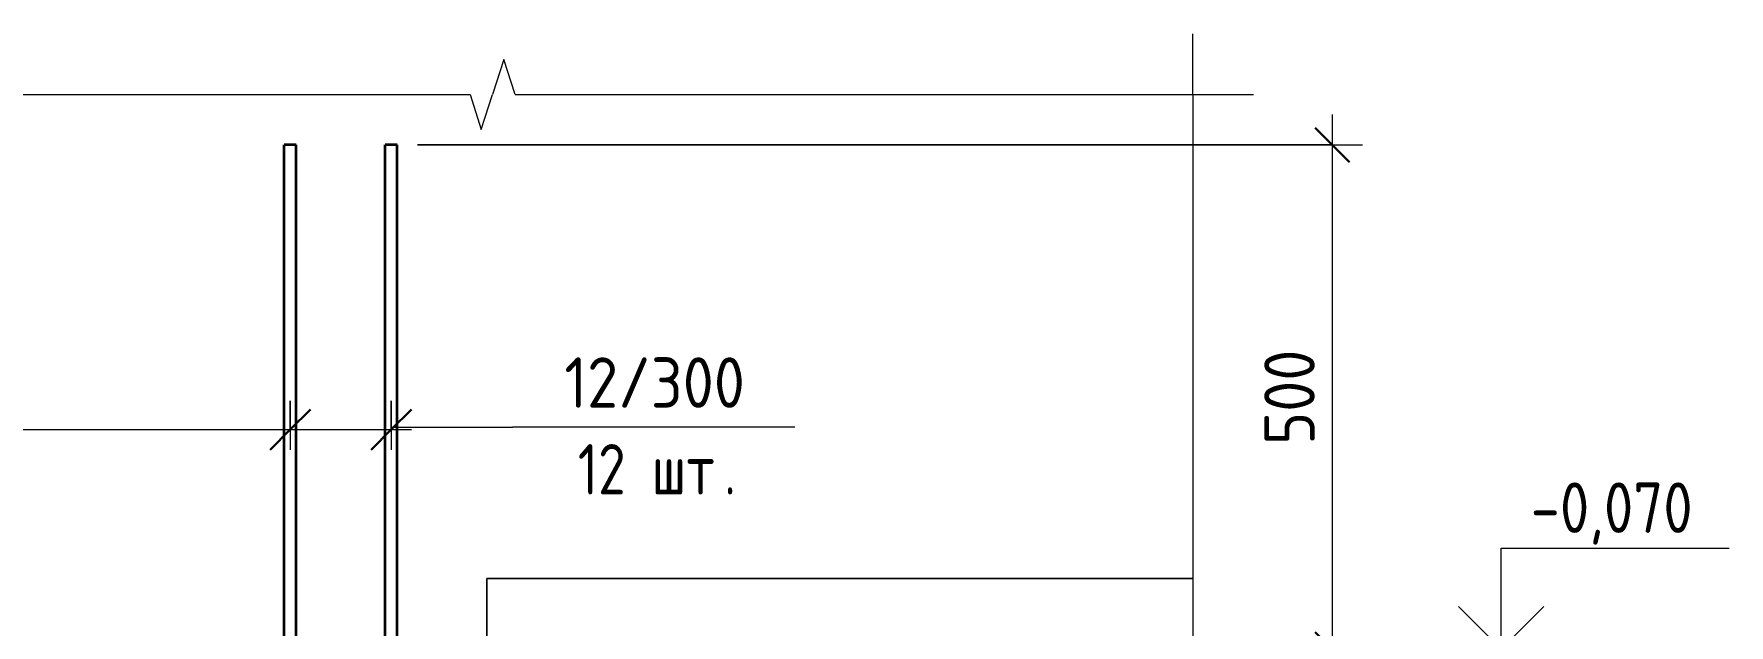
# Model space of a CAD drawing. Header units: millimetres. Extents: x 2384 to 38512, y -3571 to 48684.
# Drawn here: x 36832 to 38512, y -46 to 540 of the extents above; entities that cross this region are included whole.
import ezdxf

# ---------------------------------------------------------------- set-up
doc = ezdxf.new("R2010")
doc.units = ezdxf.units.MM
for name, color, linetype, lineweight in [('AA_Dim', 7, 'Continuous', 9), ('AA_Dim-20', 7, 'Continuous', 9), ('AA_Oformlenie', 7, 'Continuous', 9), ('AA_Vinoska', 7, 'Continuous', 9), ('AA_Visotnaya otmetka', 7, 'Continuous', 9), ('AF_Stena_Опалубка', 253, 'Continuous', 20), ('KR_Armatura_Tonkie', 7, 'Continuous', 20)]:
    doc.layers.add(name, color=color, linetype=linetype, lineweight=lineweight)
doc.styles.add('ISOCPEUR_1', font='isocpeur.ttf', dxfattribs={"width": 0.9, "height": 50})
doc.styles.add('ISOCPEUR_2', font='isocpeur.ttf', dxfattribs={"width": 0.8, "height": 50})
doc.styles.add('ISOCPEUR_3', font='isocpeur.ttf', dxfattribs={"width": 0.85, "height": 50})
doc.dimstyles.new('00_Точн_3_знака__прозр__1', dxfattribs={"dimscale": 304.8, "dimtxt": 49.799059, "dimasz": 0.111549, "dimexe": 0.098425, "dimexo": 0.065617, "dimgap": 0.006562, "dimtad": 1, "dimdec": 3, "dimrnd": 0.001, "dimdsep": 46, "dimtxsty": 'ISOCPEUR_1', "dimblk1": 'OBLIQUE', "dimblk2": 'OBLIQUE', "dimsah": 1, "dimcen": 0.09, "dimdle": 0.098425, "dimazin": 0, "dimtfac": 1, "dimtdec": 4, "dimtix": 1, "dimtmove": 0, "dimatfit": 3, "dimfxl": 1, "dimtvp": 1, "dimtolj": 1, "dimtzin": 0, "dimlwd": 18, "dimlwe": 18, "dimarcsym": 2})
doc.dimstyles.new('10_Раскладка_арматуры_с_засечками_3', dxfattribs={"dimscale": 304.8, "dimtxt": 0.18, "dimasz": 0.131234, "dimexe": 0.065617, "dimexo": 0, "dimgap": 0, "dimtad": 1, "dimdec": 3, "dimrnd": 0.001, "dimdsep": 46, "dimtxsty": 'ISOCPEUR_1', "dimblk1": 'OBLIQUE', "dimblk2": 'OBLIQUE', "dimsah": 1, "dimcen": 0.09, "dimdle": 0.065617, "dimazin": 0, "dimtfac": 1, "dimtdec": 4, "dimtix": 1, "dimtmove": 0, "dimatfit": 3, "dimfxl": 1, "dimtvp": 1, "dimtolj": 1, "dimtzin": 0, "dimlwd": 18, "dimlwe": 18, "dimarcsym": 2})

# ---------------------------------------------------------------- blocks, each defined once
blk = doc.blocks.new('011_Прямоугольник обрыва _ЭлУзла_ - 011_Прямоугольник обрыва _ЭлУзла_-4220773-Обрамление дверного проема')
at = {"layer": 'AA_Oformlenie'}
for p, q in [((-47505.8, 480), (-46161.4, 480)), ((-46116.9, 480), (-45445, 480)), ((-45445, 480), (-45445, -295))]:
    blk.add_line(p, q, dxfattribs=at)
blk = doc.blocks.new('DIMBLOCK233-Обрамление дверного проема')
at = {"layer": 'AA_Dim-20', "lineweight": 18}
for p, q in [((38118.9, 460), (38118.9, -70)), ((37211.9, 430), (38148.9, 430)), ((38118.9, 430), (37211.9, 430)), ((37300.7, -70), (38148.9, -70)), ((38118.9, -70), (37300.7, -70))]:
    blk.add_line(p, q, dxfattribs=at)
at = {"layer": 'AA_Dim-20', "lineweight": 30}
for p, q in [((38118.9, 430), (38101.9, 447)), ((38118.9, 430), (38135.9, 413)), ((38118.9, -70), (38101.9, -53)), ((38118.9, -70), (38135.9, -87))]:
    blk.add_line(p, q, dxfattribs=at)
at = {"layer": 'AA_Dim-20', "color": 0, "lineweight": 18, "insert": (38051.5, 132.6), "char_height": 50, "width": 113.772, "attachment_point": 1, "rotation": 90, "line_spacing_factor": 1.149209, "style": 'ISOCPEUR_1'}
blk.add_mtext('500', dxfattribs=at)
blk = doc.blocks.new('_Oblique')
at = {"color": 0, "linetype": 'ByBlock', "lineweight": -2}
blk.add_line((-0.5, -0.5), (0.5, 0.5), dxfattribs=at)
blk = doc.blocks.new('DIMBLOCK258-Обрамление дверного проема')
at = {"layer": 'AA_Dim-20', "lineweight": 18}
for p, q in [((35802.7, 176.1), (35802.7, 127.8)), ((35802.7, 147.8), (35802.7, 176.1)), ((37085.9, 176.1), (37085.9, 127.8)), ((37085.9, 147.8), (37085.9, 176.1)), ((35802.7, 147.8), (37085.9, 147.8))]:
    blk.add_line(p, q, dxfattribs=at)
at = {"layer": 'AA_Dim-20', "lineweight": 30}
for p, q in [((35802.7, 147.8), (35822.7, 167.8)), ((37085.9, 147.8), (37105.9, 167.8)), ((35802.7, 147.8), (35782.7, 127.8)), ((37085.9, 147.8), (37065.9, 127.8))]:
    blk.add_line(p, q, dxfattribs=at)
blk = doc.blocks.new('DIMBLOCK259-Обрамление дверного проема')
at = {"layer": 'AA_Dim-20', "lineweight": 18}
for p, q in [((37085.9, 176.1), (37085.9, 127.8)), ((37085.9, 147.8), (37085.9, 176.1)), ((37185.9, 176.1), (37185.9, 127.8)), ((37185.9, 147.8), (37185.9, 176.1)), ((37085.9, 147.8), (37205.9, 147.8))]:
    blk.add_line(p, q, dxfattribs=at)
at = {"layer": 'AA_Dim-20', "lineweight": 30}
for p, q in [((37085.9, 147.8), (37105.9, 167.8)), ((37185.9, 147.8), (37205.9, 167.8)), ((37085.9, 147.8), (37065.9, 127.8)), ((37185.9, 147.8), (37165.9, 127.8))]:
    blk.add_line(p, q, dxfattribs=at)
blk = doc.blocks.new('042_М_Арматуры - Диам длина поз _ Комментарий-2260297-Обрамление дверного проема')
at = {"layer": 'AA_Vinoska'}
blk.add_line((-46119.6, 150.3), (-45839.6, 150.3), dxfattribs=at)
blk = doc.blocks.new('Высотные отметки - Стрелка вверх-400292-Обрамление дверного проема')
at = {"layer": 'AA_Vinoska'}
for p, q in [((-45139.2, -2470), (-44913.2, -2470)), ((-45139.2, -2570), (-45139.2, -2470)), ((-45139.2, -2570), (-45181.6, -2527.6)), ((-45139.2, -2570), (-45096.8, -2527.6)), ((-45199.2, -2570), (-45079.2, -2570))]:
    blk.add_line(p, q, dxfattribs=at)

msp = doc.modelspace()

# ---------------------------------------------------------------- linework, layer by layer
at = {"layer": 'AA_Vinoska'}
for p, q in [((37980.691, 480), (37980.691, 540)), ((37297.5266, 514.6601), (37286.2649, 480)), ((37308.7884, 480), (37297.5266, 514.6601)), ((37264.2649, 480), (37275.2649, 445.359)), ((37275.2649, 445.359), (37286.2649, 480)), ((37980.691, 480), (38040.691, 480)), ((37185.5586, 150.2756), (37306.0843, 150.2756))]:
    msp.add_line(p, q, dxfattribs=at)
at = {"layer": 'AF_Stena_Опалубка'}
for p, q in [((37980.691, 0), (37280.691, 0)), ((37280.691, 0), (37280.691, -2570)), ((37280.691, -334.0298), (37280.691, 0)), ((37280.691, 0), (37980.691, 0))]:
    msp.add_line(p, q, dxfattribs=at)
at = {"layer": 'KR_Armatura_Tonkie', "lineweight": 35}
for p, q in [((37091.851, 430), (37079.851, 430)), ((37079.851, -2570), (37079.851, 430)), ((37091.851, 430), (37079.851, 430)), ((37079.851, -2570), (37079.851, 430)), ((37091.851, -2570), (37091.851, 430)), ((37091.851, -2570), (37091.851, 430)), ((37191.851, 430), (37179.851, 430)), ((37179.851, -2570), (37179.851, 430)), ((37191.851, 430), (37179.851, 430)), ((37179.851, -2570), (37179.851, 430)), ((37191.851, -2570), (37191.851, 430)), ((37191.851, -2570), (37191.851, 430))]:
    msp.add_line(p, q, dxfattribs=at)

# ---------------------------------------------------------------- block references
at = {"layer": 'AA_Oformlenie'}
msp.add_blockref('011_Прямоугольник обрыва _ЭлУзла_ - 011_Прямоугольник обрыва _ЭлУзла_-4220773-Обрамление дверного проема', (83425.691, 0), dxfattribs=at)
at = {"layer": 'AA_Vinoska'}
msp.add_blockref('042_М_Арматуры - Диам длина поз _ Комментарий-2260297-Обрамление дверного проема', (83425.691, 0), dxfattribs=at)
at = {"layer": 'AA_Visotnaya otmetka'}
msp.add_blockref('Высотные отметки - Стрелка вверх-400292-Обрамление дверного проема', (83425.5346, 2500), dxfattribs=at)

# ---------------------------------------------------------------- texts
at = {"layer": 'AA_Vinoska', "char_height": 50, "attachment_point": 1}
for s, insert, width, style in [('12/300', (37357.6271, 219.3577), 222.227775, 'ISOCPEUR_1'), ('12 ', (37370.9971, 133.3766), 88.5063, 'ISOCPEUR_2'), ('шт', (37444.0221, 133.3766), 87.2236, 'ISOCPEUR_2'), ('\\fISOCPEUR|b0|i0|c204|p34|;\\W.8;.', (37515.9888, 133.3766), 14.1097, 'ISOCPEUR_2')]:
    msp.add_mtext(s, dxfattribs=dict(at, insert=insert, width=width, style=style))
at = {"layer": 'AA_Visotnaya otmetka', "insert": (38315.6712, 95.3228), "char_height": 50, "width": 193.606012, "attachment_point": 1, "line_spacing_factor": 1.149209, "style": 'ISOCPEUR_3'}
msp.add_mtext('-0,070', dxfattribs=at)

# ---------------------------------------------------------------- dimensions: what is measured, and where the dimension line sits
at = {"layer": 'AA_Dim', "lineweight": 18}
dim = msp.add_linear_dim(base=(38118.8682, -70), p1=(37191.851, 430), p2=(37280.691, -70), angle=90, dimstyle='00_Точн_3_знака__прозр__1', override={"dimpost": '<>', "dimfxl": 507.831226}, dxfattribs=at)
dim.commit()
dim.dimension.update_dxf_attribs({"geometry": 'DIMBLOCK233-Обрамление дверного проема', "text_midpoint": (38091.8682, 180)})
for base, p1, p2, override, picture, middle in [((37085.851, 147.8056), (35802.691, 176.0898), (37085.851, 176.0898), {"dimpost": '<>', "dimfxl": 1283.159953}, 'DIMBLOCK258-Обрамление дверного проема', (36444.271, 172.8056)), ((37185.851, 147.8056), (37085.851, 176.0898), (37185.851, 176.0898), {"dimpost": '<>', "dimfxl": 100}, 'DIMBLOCK259-Обрамление дверного проема', (37135.851, 172.8056))]:
    dim = msp.add_linear_dim(base=base, p1=p1, p2=p2, dimstyle='10_Раскладка_арматуры_с_засечками_3', override=override, dxfattribs=at)
    dim.commit()
    dim.dimension.update_dxf_attribs({"geometry": picture, "text_midpoint": middle})

doc.saveas('drawing.dxf')
